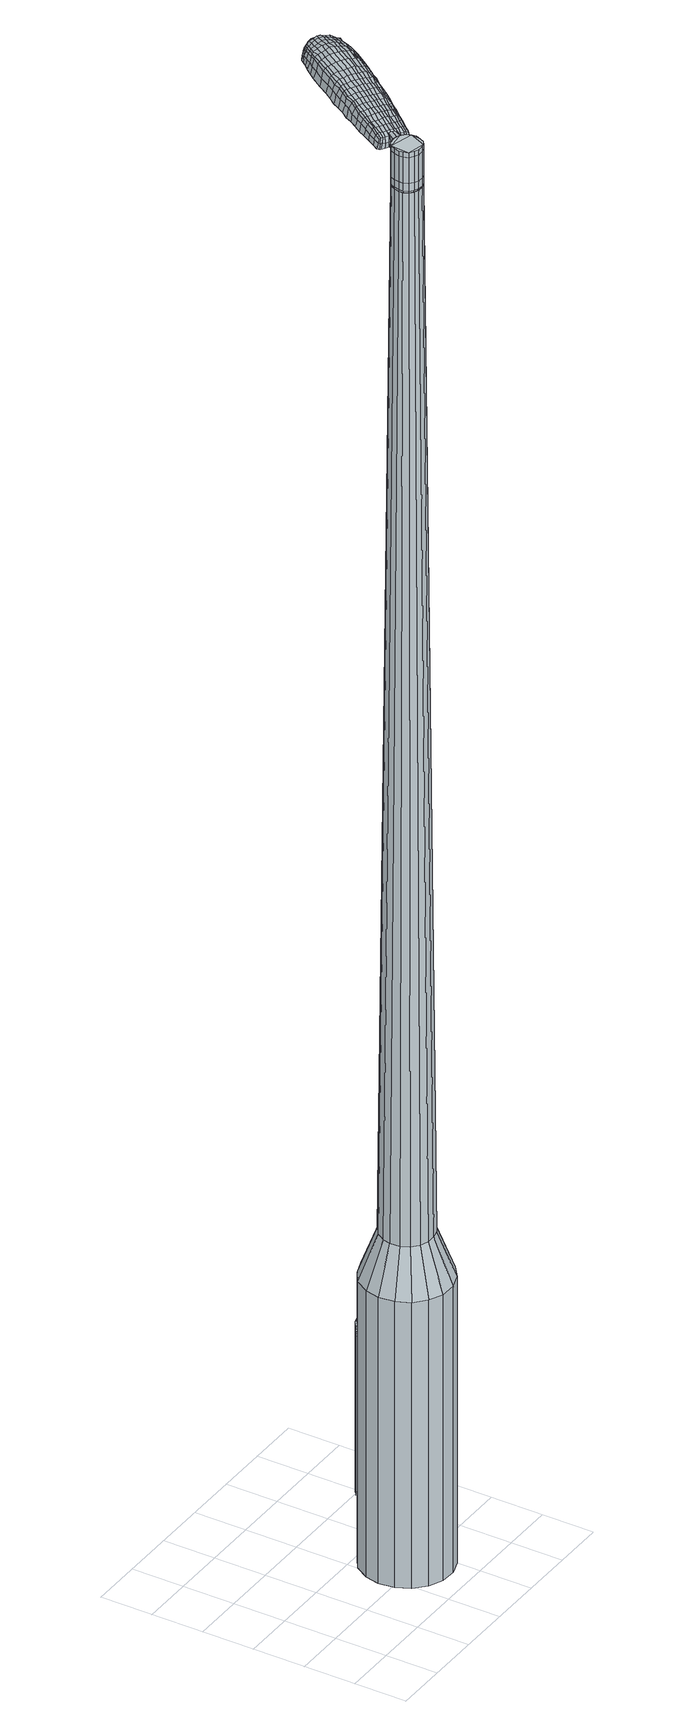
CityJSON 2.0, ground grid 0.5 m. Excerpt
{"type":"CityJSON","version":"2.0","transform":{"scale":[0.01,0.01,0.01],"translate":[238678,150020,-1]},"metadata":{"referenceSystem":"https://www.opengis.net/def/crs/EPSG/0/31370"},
"CityObjects":{
"object1":{"type":"GenericCityObject","attributes":{"cluster":882,"mean_distance_to_centroid":0.229,"new_centroid_x":238679.33,"new_centroid_y":150020.58,"mean_distance_to_camera":10.42,"H1":13.98,"H2":10.33,"Z_final":116.24,"cluster2":-1,"proj_x":238685.2,"proj_y":150024.43,"id_line":88935,"bearing_l":146.76,"distance":7.02,"orientation":"right","G_obj":56.76},"geometry":[{"type":"MultiSurface","lod":"2","boundaries":[[[0,1,2,3]],[[1,4,5,2]],[[4,6,7,5]],[[6,8,9,7]],[[8,10,11,9]],[[10,12,13,11]],[[12,14,15,13]],[[14,16,17,15]],[[16,18,19,17]],[[18,20,21,19]],[[20,22,23,21]],[[22,24,25,23]],[[24,26,27,25]],[[26,28,29,27]],[[28,30,31,29]],[[30,32,33,31]],[[32,34,35,33]],[[34,0,3,35]],[[36,37,38,39]],[[38,40,41,42]],[[41,43,42]],[[42,44,45,46]],[[45,47,46]],[[46,48,49,50]],[[49,51,50]],[[42,46,50,38]],[[50,52,39,38]],[[53,36,39]],[[2,5,7,35]],[[7,9,11,15]],[[11,13,15]],[[15,17,19,23]],[[19,21,23]],[[23,25,27,31]],[[27,29,31]],[[15,23,31,7]],[[31,33,35,7]],[[3,2,35]],[[1,0,54,55]],[[0,34,56,54]],[[34,32,57,56]],[[32,30,58,57]],[[30,28,59,58]],[[28,26,60,59]],[[26,24,61,60]],[[24,22,62,61]],[[22,20,63,62]],[[20,18,64,63]],[[18,16,65,64]],[[16,14,66,65]],[[14,12,67,66]],[[12,10,68,67]],[[10,8,69,68]],[[8,6,70,69]],[[6,4,71,70]],[[4,1,55,71]],[[55,54,72,73]],[[54,56,74,72]],[[56,57,75,74]],[[57,58,76,75]],[[58,59,77,76]],[[59,60,78,77]],[[60,61,79,78]],[[61,62,80,79]],[[62,63,81,80]],[[63,64,82,81]],[[64,65,83,82]],[[65,66,84,83]],[[66,67,85,84]],[[67,68,86,85]],[[68,69,87,86]],[[69,70,88,87]],[[70,71,89,88]],[[71,55,73,89]],[[90,91,92,93]],[[94,95,91,90]],[[96,97,95,94]],[[98,99,97,96]],[[100,101,99,98]],[[78,102,101,100]],[[79,103,102,78]],[[104,105,103,79]],[[106,107,105,104]],[[108,109,107,106]],[[110,111,109,108]],[[112,113,111,110]],[[114,115,113,112]],[[116,117,115,114]],[[87,118,117,116]],[[119,120,118,87]],[[121,122,120,119]],[[93,92,122,121]],[[123,124,125,126]],[[127,123,126,128]],[[129,127,128,130]],[[131,129,130,132]],[[133,131,132,134]],[[135,133,134,136]],[[137,135,136,138]],[[139,137,138,140]],[[141,139,140,142]],[[143,141,142,144]],[[145,143,144,146]],[[147,145,146,148]],[[149,147,148,150]],[[151,149,150,152]],[[153,151,152,154]],[[155,153,154,156]],[[73,72,90,93]],[[72,74,94,90]],[[74,75,96,94]],[[75,76,98,96]],[[76,77,100,98]],[[77,78,100]],[[80,104,79]],[[80,81,106,104]],[[81,82,108,106]],[[82,83,110,108]],[[83,84,112,110]],[[84,85,114,112]],[[85,86,116,114]],[[86,87,116]],[[88,119,87]],[[88,89,121,119]],[[89,73,93,121]],[[157,158,92,91]],[[158,159,122,92]],[[159,160,120,122]],[[160,118,120]],[[161,117,118]],[[161,162,115,117]],[[162,163,113,115]],[[163,164,111,113]],[[164,165,109,111]],[[165,166,107,109]],[[166,167,105,107]],[[167,103,105]],[[168,101,102]],[[168,169,99,101]],[[169,170,97,99]],[[170,171,95,97]],[[171,157,91,95]],[[39,52,155,172]],[[158,157,173,156]],[[53,39,172,124]],[[157,171,125,173]],[[36,53,124,123]],[[171,170,126,125]],[[37,36,123,127]],[[170,169,128,126]],[[38,37,127,129]],[[169,168,130,128]],[[40,38,129,131]],[[168,102,132,130]],[[41,40,131,133]],[[102,103,134,132]],[[43,41,133,135]],[[103,167,136,134]],[[42,43,135,137]],[[167,166,138,136]],[[44,42,137,139]],[[166,165,140,138]],[[45,44,139,141]],[[165,164,142,140]],[[47,45,141,143]],[[164,163,144,142]],[[46,47,143,145]],[[163,162,146,144]],[[48,46,145,147]],[[162,161,148,146]],[[49,48,147,149]],[[161,118,150,148]],[[51,49,149,151]],[[118,160,152,150]],[[50,51,151,153]],[[160,159,154,152]],[[52,50,153,155]],[[159,158,156,154]],[[155,156,174,175]],[[156,173,176,174]],[[173,125,177,176]],[[125,124,178,177]],[[124,172,179,178]],[[172,155,175,179]],[[180,181,182,183]],[[184,180,183,185]],[[180,184,186,187]],[[181,180,187,188]],[[189,190,191,192]],[[193,189,192,194]],[[189,193,195,196]],[[190,189,196,197]],[[198,199,200,201]],[[202,198,201,203]],[[198,202,204,205]],[[199,198,205,206]],[[207,208,209,210]],[[211,207,210,212]],[[207,211,213,214]],[[208,207,214,215]],[[216,217,218,219]],[[220,216,219,221]],[[216,220,222,223]],[[217,216,223,224]],[[225,226,227,228]],[[229,225,228,230]],[[225,229,231,232]],[[226,225,232,233]],[[234,235,236,237]],[[226,234,237,227]],[[234,226,233,238]],[[235,234,238,239]],[[240,241,242,243]],[[235,240,243,236]],[[240,235,239,244]],[[241,240,244,245]],[[246,184,185,247]],[[241,246,247,242]],[[246,241,245,248]],[[184,246,248,186]],[[249,250,251,252]],[[253,249,252,254]],[[249,253,255,256]],[[250,249,256,257]],[[258,259,260,261]],[[250,258,261,251]],[[258,250,257,262]],[[259,258,262,263]],[[264,265,266,267]],[[259,264,267,260]],[[264,259,263,268]],[[265,264,268,269]],[[270,271,272,273]],[[265,270,273,266]],[[270,265,269,274]],[[271,270,274,275]],[[276,181,188,277]],[[271,276,277,272]],[[276,271,275,278]],[[181,276,278,182]],[[279,280,281,282]],[[283,279,282,284]],[[279,283,285,286]],[[280,279,286,287]],[[288,289,290,291]],[[280,288,291,281]],[[288,280,287,292]],[[289,288,292,293]],[[294,295,296,297]],[[289,294,297,290]],[[294,289,293,298]],[[295,294,298,299]],[[300,193,194,301]],[[295,300,301,296]],[[300,295,299,302]],[[193,300,302,195]],[[303,304,305,306]],[[307,303,306,308]],[[303,307,309,310]],[[304,303,310,311]],[[312,313,314,315]],[[304,312,315,305]],[[312,304,311,316]],[[313,312,316,317]],[[318,319,320,321]],[[313,318,321,314]],[[318,313,317,322]],[[319,318,322,323]],[[324,325,326,327]],[[319,324,327,320]],[[324,319,323,328]],[[325,324,328,329]],[[330,190,197,331]],[[325,330,331,326]],[[330,325,329,332]],[[190,330,332,191]],[[333,219,218,334]],[[335,333,334,336]],[[333,335,337,338]],[[219,333,338,221]],[[339,335,336,340]],[[341,339,340,342]],[[339,341,343,344]],[[335,339,344,337]],[[345,341,342,346]],[[347,345,346,348]],[[345,347,349,350]],[[341,345,350,343]],[[351,347,348,352]],[[353,351,352,354]],[[351,353,355,356]],[[347,351,356,349]],[[357,353,354,358]],[[208,357,358,209]],[[357,208,215,359]],[[353,357,359,355]],[[360,361,206,205]],[[362,360,205,204]],[[360,362,363,364]],[[361,360,364,365]],[[366,367,365,364]],[[368,366,364,363]],[[366,368,369,370]],[[367,366,370,371]],[[372,373,371,370]],[[374,372,370,369]],[[372,374,375,376]],[[373,372,376,377]],[[378,379,377,376]],[[380,378,376,375]],[[378,380,213,211]],[[379,378,211,212]],[[381,382,383,384]],[[283,381,384,285]],[[381,283,284,385]],[[382,381,385,386]],[[387,202,203,388]],[[382,387,388,383]],[[387,382,386,389]],[[202,387,389,204]],[[390,391,392,393]],[[229,390,393,231]],[[390,229,230,394]],[[391,390,394,395]],[[396,397,398,399]],[[391,396,399,392]],[[396,391,395,400]],[[397,396,400,401]],[[402,199,206,403]],[[397,402,403,398]],[[402,397,401,404]],[[199,402,404,200]],[[405,406,407,408]],[[187,405,408,188]],[[405,187,186,409]],[[406,405,409,410]],[[411,412,413,414]],[[406,411,414,407]],[[411,406,410,415]],[[412,411,415,416]],[[417,210,209,418]],[[412,417,418,413]],[[417,412,416,419]],[[210,417,419,212]],[[420,421,422,423]],[[192,420,423,194]],[[420,192,191,424]],[[421,420,424,425]],[[426,214,213,427]],[[421,426,427,422]],[[426,421,425,428]],[[214,426,428,215]],[[429,430,431,432]],[[307,429,432,309]],[[429,307,308,433]],[[430,429,433,434]],[[435,220,221,436]],[[430,435,436,431]],[[435,430,434,437]],[[220,435,437,222]],[[438,439,440,441]],[[253,438,441,255]],[[438,253,254,442]],[[439,438,442,443]],[[444,445,446,447]],[[439,444,447,440]],[[444,439,443,448]],[[445,444,448,449]],[[450,217,224,451]],[[445,450,451,446]],[[450,445,449,452]],[[217,450,452,218]],[[453,454,443,442]],[[252,453,442,254]],[[453,252,251,455]],[[454,453,455,456]],[[457,458,449,448]],[[454,457,448,443]],[[457,454,456,459]],[[458,457,459,460]],[[461,334,218,452]],[[458,461,452,449]],[[461,458,460,462]],[[334,461,462,336]],[[463,464,465,466]],[[310,463,466,311]],[[463,310,309,432]],[[464,463,432,431]],[[467,338,337,468]],[[464,467,468,465]],[[467,464,431,436]],[[338,467,436,221]],[[469,470,456,455]],[[261,469,455,251]],[[469,261,260,471]],[[470,469,471,472]],[[473,474,460,459]],[[470,473,459,456]],[[473,470,472,475]],[[474,473,475,476]],[[477,340,336,462]],[[474,477,462,460]],[[477,474,476,478]],[[340,477,478,342]],[[479,480,481,482]],[[316,479,482,317]],[[479,316,311,466]],[[480,479,466,465]],[[483,344,343,484]],[[480,483,484,481]],[[483,480,465,468]],[[344,483,468,337]],[[485,486,472,471]],[[267,485,471,260]],[[485,267,266,487]],[[486,485,487,488]],[[489,490,476,475]],[[486,489,475,472]],[[489,486,488,491]],[[490,489,491,492]],[[493,346,342,478]],[[490,493,478,476]],[[493,490,492,494]],[[346,493,494,348]],[[495,496,497,498]],[[322,495,498,323]],[[495,322,317,482]],[[496,495,482,481]],[[499,350,349,500]],[[496,499,500,497]],[[499,496,481,484]],[[350,499,484,343]],[[501,502,488,487]],[[273,501,487,266]],[[501,273,272,503]],[[502,501,503,504]],[[505,506,492,491]],[[502,505,491,488]],[[505,502,504,507]],[[506,505,507,508]],[[509,352,348,494]],[[506,509,494,492]],[[509,506,508,510]],[[352,509,510,354]],[[511,512,513,514]],[[328,511,514,329]],[[511,328,323,498]],[[512,511,498,497]],[[515,356,355,516]],[[512,515,516,513]],[[515,512,497,500]],[[356,515,500,349]],[[517,518,504,503]],[[277,517,503,272]],[[517,277,188,408]],[[518,517,408,407]],[[519,520,508,507]],[[518,519,507,504]],[[519,518,407,414]],[[520,519,414,413]],[[521,358,354,510]],[[520,521,510,508]],[[521,520,413,418]],[[358,521,418,209]],[[522,523,425,424]],[[332,522,424,191]],[[522,332,329,514]],[[523,522,514,513]],[[524,359,215,428]],[[523,524,428,425]],[[524,523,513,516]],[[359,524,516,355]],[[525,526,386,385]],[[282,525,385,284]],[[525,282,281,527]],[[526,525,527,528]],[[529,362,204,389]],[[526,529,389,386]],[[529,526,528,530]],[[362,529,530,363]],[[531,532,533,534]],[[232,531,534,233]],[[531,232,231,393]],[[532,531,393,392]],[[535,536,537,538]],[[532,535,538,533]],[[535,532,392,399]],[[536,535,399,398]],[[539,361,365,540]],[[536,539,540,537]],[[539,536,398,403]],[[361,539,403,206]],[[541,542,528,527]],[[291,541,527,281]],[[541,291,290,543]],[[542,541,543,544]],[[545,368,363,530]],[[542,545,530,528]],[[545,542,544,546]],[[368,545,546,369]],[[547,548,549,550]],[[238,547,550,239]],[[547,238,233,534]],[[548,547,534,533]],[[551,552,553,554]],[[548,551,554,549]],[[551,548,533,538]],[[552,551,538,537]],[[555,367,371,556]],[[552,555,556,553]],[[555,552,537,540]],[[367,555,540,365]],[[557,558,544,543]],[[297,557,543,290]],[[557,297,296,559]],[[558,557,559,560]],[[561,374,369,546]],[[558,561,546,544]],[[561,558,560,562]],[[374,561,562,375]],[[563,564,565,566]],[[244,563,566,245]],[[563,244,239,550]],[[564,563,550,549]],[[567,568,569,570]],[[564,567,570,565]],[[567,564,549,554]],[[568,567,554,553]],[[571,373,377,572]],[[568,571,572,569]],[[571,568,553,556]],[[373,571,556,371]],[[573,574,560,559]],[[301,573,559,296]],[[573,301,194,423]],[[574,573,423,422]],[[575,380,375,562]],[[574,575,562,560]],[[575,574,422,427]],[[380,575,427,213]],[[576,577,410,409]],[[248,576,409,186]],[[576,248,245,566]],[[577,576,566,565]],[[578,579,416,415]],[[577,578,415,410]],[[578,577,565,570]],[[579,578,570,569]],[[580,379,212,419]],[[579,580,419,416]],[[580,579,569,572]],[[379,580,572,377]],[[581,582,583,584]],[[584,583,585,586]],[[587,585,583,588]],[[588,583,582,589]],[[590,591,592,593]],[[593,592,594,595]],[[596,594,592,597]],[[597,592,591,598]],[[599,600,601,602]],[[602,601,603,604]],[[605,603,601,606]],[[606,601,600,607]],[[608,609,610,611]],[[611,610,612,613]],[[614,612,610,615]],[[615,610,609,616]],[[617,618,619,620]],[[620,619,621,622]],[[623,621,619,624]],[[624,619,618,625]],[[626,627,628,629]],[[629,628,630,631]],[[632,630,628,633]],[[633,628,627,634]],[[635,636,637,638]],[[638,637,627,626]],[[634,627,637,639]],[[639,637,636,640]],[[641,642,643,644]],[[644,643,636,635]],[[640,636,643,645]],[[645,643,642,646]],[[586,585,647,648]],[[648,647,642,641]],[[646,642,647,649]],[[649,647,585,587]],[[650,651,652,653]],[[653,652,654,655]],[[656,654,652,657]],[[657,652,651,658]],[[659,660,661,662]],[[662,661,651,650]],[[658,651,661,663]],[[663,661,660,664]],[[665,666,667,668]],[[668,667,660,659]],[[664,660,667,669]],[[669,667,666,670]],[[671,672,673,674]],[[674,673,666,665]],[[670,666,673,675]],[[675,673,672,676]],[[589,582,677,678]],[[678,677,672,671]],[[676,672,677,679]],[[679,677,582,581]],[[680,681,682,683]],[[683,682,684,685]],[[686,684,682,687]],[[687,682,681,688]],[[689,690,691,692]],[[692,691,681,680]],[[688,681,691,693]],[[693,691,690,694]],[[695,696,697,698]],[[698,697,690,689]],[[694,690,697,699]],[[699,697,696,700]],[[595,594,701,702]],[[702,701,696,695]],[[700,696,701,703]],[[703,701,594,596]],[[704,705,706,707]],[[707,706,708,709]],[[710,708,706,711]],[[711,706,705,712]],[[713,714,715,716]],[[716,715,705,704]],[[712,705,715,717]],[[717,715,714,718]],[[719,720,721,722]],[[722,721,714,713]],[[718,714,721,723]],[[723,721,720,724]],[[725,726,727,728]],[[728,727,720,719]],[[724,720,727,729]],[[729,727,726,730]],[[598,591,731,732]],[[732,731,726,725]],[[730,726,731,733]],[[733,731,591,590]],[[617,620,734,735]],[[735,734,736,737]],[[738,736,734,739]],[[739,734,620,622]],[[737,736,740,741]],[[741,740,742,743]],[[744,742,740,745]],[[745,740,736,738]],[[743,742,746,747]],[[747,746,748,749]],[[750,748,746,751]],[[751,746,742,744]],[[749,748,752,753]],[[753,752,754,755]],[[756,754,752,757]],[[757,752,748,750]],[[755,754,758,759]],[[759,758,609,608]],[[616,609,758,760]],[[760,758,754,756]],[[607,761,762,606]],[[606,762,763,605]],[[764,763,762,765]],[[765,762,761,766]],[[766,767,768,765]],[[765,768,769,764]],[[770,769,768,771]],[[771,768,767,772]],[[772,773,774,771]],[[771,774,775,770]],[[776,775,774,777]],[[777,774,773,778]],[[778,779,780,777]],[[777,780,781,776]],[[614,781,780,612]],[[612,780,779,613]],[[782,783,784,785]],[[785,784,684,686]],[[685,684,784,786]],[[786,784,783,787]],[[604,603,788,789]],[[789,788,783,782]],[[787,783,788,790]],[[790,788,603,605]],[[791,792,793,794]],[[794,793,630,632]],[[631,630,793,795]],[[795,793,792,796]],[[797,798,799,800]],[[800,799,792,791]],[[796,792,799,801]],[[801,799,798,802]],[[607,600,803,804]],[[804,803,798,797]],[[802,798,803,805]],[[805,803,600,599]],[[806,807,808,809]],[[809,808,588,589]],[[587,588,808,810]],[[810,808,807,811]],[[812,813,814,815]],[[815,814,807,806]],[[811,807,814,816]],[[816,814,813,817]],[[608,611,818,819]],[[819,818,813,812]],[[817,813,818,820]],[[820,818,611,613]],[[821,822,823,824]],[[824,823,593,595]],[[590,593,823,825]],[[825,823,822,826]],[[614,615,827,828]],[[828,827,822,821]],[[826,822,827,829]],[[829,827,615,616]],[[830,831,832,833]],[[833,832,708,710]],[[709,708,832,834]],[[834,832,831,835]],[[622,621,836,837]],[[837,836,831,830]],[[835,831,836,838]],[[838,836,621,623]],[[839,840,841,842]],[[842,841,654,656]],[[655,654,841,843]],[[843,841,840,844]],[[845,846,847,848]],[[848,847,840,839]],[[844,840,847,849]],[[849,847,846,850]],[[625,618,851,852]],[[852,851,846,845]],[[850,846,851,853]],[[853,851,618,617]],[[844,854,855,843]],[[843,855,653,655]],[[650,653,855,856]],[[856,855,854,857]],[[850,858,859,849]],[[849,859,854,844]],[[857,854,859,860]],[[860,859,858,861]],[[617,735,862,853]],[[853,862,858,850]],[[861,858,862,863]],[[863,862,735,737]],[[864,865,866,867]],[[867,866,711,712]],[[710,711,866,833]],[[833,866,865,830]],[[738,739,868,869]],[[869,868,865,864]],[[830,865,868,837]],[[837,868,739,622]],[[857,870,856]],[[856,870,662,650]],[[659,662,870,871]],[[871,870,872]],[[861,873,874,860]],[[860,874,870,857]],[[872,870,874,875]],[[875,874,873,876]],[[737,741,877,863]],[[863,877,873,861]],[[876,873,877,878]],[[878,877,741,743]],[[879,880,881,882]],[[882,881,717,718]],[[712,717,881,867]],[[867,881,880,864]],[[744,745,883,884]],[[884,883,880,879]],[[864,880,883,869]],[[869,883,745,738]],[[872,885,886,871]],[[871,886,668,659]],[[665,668,886,887]],[[887,886,885,888]],[[876,889,890,875]],[[875,890,885,872]],[[888,885,890,891]],[[891,890,889,892]],[[743,747,893,878]],[[878,893,889,876]],[[892,889,893,894]],[[894,893,747,749]],[[895,896,897,898]],[[898,897,723,724]],[[718,723,897,882]],[[882,897,896,879]],[[750,751,899,900]],[[900,899,896,895]],[[879,896,899,884]],[[884,899,751,744]],[[888,901,902,887]],[[887,902,674,665]],[[671,674,902,903]],[[903,902,901,904]],[[892,905,906,891]],[[891,906,901,888]],[[904,901,906,907]],[[907,906,905,908]],[[749,753,909,894]],[[894,909,905,892]],[[908,905,909,910]],[[910,909,753,755]],[[911,912,913,914]],[[914,913,729,730]],[[724,729,913,898]],[[898,913,912,895]],[[756,757,915,916]],[[916,915,912,911]],[[895,912,915,900]],[[900,915,757,750]],[[904,917,918,903]],[[903,918,678,671]],[[589,678,918,809]],[[809,918,917,806]],[[908,919,920,907]],[[907,920,917,904]],[[806,917,920,815]],[[815,920,919,812]],[[755,759,921,910]],[[910,921,919,908]],[[812,919,921,819]],[[819,921,759,608]],[[826,922,923,825]],[[825,923,733,590]],[[730,733,923,914]],[[914,923,922,911]],[[616,760,924,829]],[[829,924,922,826]],[[911,922,924,916]],[[916,924,760,756]],[[787,925,926,786]],[[786,926,683,685]],[[680,683,926,927]],[[927,926,925,928]],[[605,763,929,790]],[[790,929,925,787]],[[928,925,929,930]],[[930,929,763,764]],[[931,932,933,934]],[[934,933,633,634]],[[632,633,933,794]],[[794,933,932,791]],[[935,936,937,938]],[[938,937,932,931]],[[791,932,937,800]],[[800,937,936,797]],[[766,761,939,940]],[[940,939,936,935]],[[797,936,939,804]],[[804,939,761,607]],[[928,941,942,927]],[[927,942,692,680]],[[689,692,942,943]],[[943,942,941,944]],[[764,769,945,930]],[[930,945,941,928]],[[944,941,945,946]],[[946,945,769,770]],[[947,948,949,950]],[[950,949,639,640]],[[634,639,949,934]],[[934,949,948,931]],[[951,952,953,954]],[[954,953,948,947]],[[931,948,953,938]],[[938,953,952,935]],[[772,767,955,956]],[[956,955,952,951]],[[935,952,955,940]],[[940,955,767,766]],[[944,957,958,943]],[[943,958,698,689]],[[695,698,958,959]],[[959,958,957,960]],[[770,775,961,946]],[[946,961,957,944]],[[960,957,961,962]],[[962,961,775,776]],[[963,964,965,966]],[[966,965,645,646]],[[640,645,965,950]],[[950,965,964,947]],[[967,968,969,970]],[[970,969,964,963]],[[947,964,969,954]],[[954,969,968,951]],[[778,773,971,972]],[[972,971,968,967]],[[951,968,971,956]],[[956,971,773,772]],[[960,973,974,959]],[[959,974,702,695]],[[595,702,974,824]],[[824,974,973,821]],[[776,781,975,962]],[[962,975,973,960]],[[821,973,975,828]],[[828,975,781,614]],[[811,976,977,810]],[[810,977,649,587]],[[646,649,977,966]],[[966,977,976,963]],[[817,978,979,816]],[[816,979,976,811]],[[963,976,979,970]],[[970,979,978,967]],[[613,779,980,820]],[[820,980,978,817]],[[967,978,980,972]],[[972,980,779,778]],[[581,584,183,182]],[[584,586,185,183]],[[596,597,196,195]],[[597,598,197,196]],[[599,602,201,200]],[[602,604,203,201]],[[623,624,223,222]],[[624,625,224,223]],[[626,629,228,227]],[[629,631,230,228]],[[635,638,237,236]],[[638,626,227,237]],[[641,644,243,242]],[[644,635,236,243]],[[586,648,247,185]],[[648,641,242,247]],[[656,657,256,255]],[[657,658,257,256]],[[658,663,262,257]],[[663,664,263,262]],[[664,669,268,263]],[[669,670,269,268]],[[670,675,274,269]],[[675,676,275,274]],[[676,679,278,275]],[[679,581,182,278]],[[686,687,286,285]],[[687,688,287,286]],[[688,693,292,287]],[[693,694,293,292]],[[694,699,298,293]],[[699,700,299,298]],[[700,703,302,299]],[[703,596,195,302]],[[704,707,306,305]],[[707,709,308,306]],[[713,716,315,314]],[[716,704,305,315]],[[719,722,321,320]],[[722,713,314,321]],[[725,728,327,326]],[[728,719,320,327]],[[598,732,331,197]],[[732,725,326,331]],[[782,785,384,383]],[[785,686,285,384]],[[604,789,388,203]],[[789,782,383,388]],[[631,795,394,230]],[[795,796,395,394]],[[796,801,400,395]],[[801,802,401,400]],[[802,805,404,401]],[[805,599,200,404]],[[709,834,433,308]],[[834,835,434,433]],[[835,838,437,434]],[[838,623,222,437]],[[839,842,441,440]],[[842,656,255,441]],[[845,848,447,446]],[[848,839,440,447]],[[625,852,451,224]],[[852,845,446,451]],[[981,982,983,984]],[[985,986,984,983]],[[987,988,989,990]],[[991,992,993,994]],[[982,995,996,983]],[[997,985,983,996]],[[998,987,990,999]],[[1000,1001,992,991]],[[995,1002,1003,996]],[[1003,1004,997,996]],[[1005,998,999,1006]],[[1007,1001,1000,1008]],[[1002,1009,1010,1003]],[[1010,1011,1004,1003]],[[1012,1005,1006,1013]],[[1014,1007,1008,1015]],[[1016,1017,1018,1019]],[[1020,1021,1017,1016]],[[1020,1022,1023,1021]],[[1022,1024,1025,1023]],[[1026,1027,1028,1029]],[[1030,1031,1027,1026]],[[1032,1033,1031,1030]],[[1034,1035,1033,1032]],[[1029,1018,1017,1026]],[[1026,1017,1021,1030]],[[1021,1023,1032,1030]],[[1023,1025,1034,1032]],[[990,989,986,985]],[[999,990,985,997]],[[1004,1006,999,997]],[[1011,1013,1006,1004]],[[991,994,988,987]],[[1000,991,987,998]],[[1008,1000,998,1005]],[[1015,1008,1005,1012]],[[992,1016,1019,993]],[[1001,1020,1016,992]],[[1022,1020,1001,1007]],[[1024,1022,1007,1014]],[[1036,1037,1038,1039]],[[1038,1040,1041,1042]],[[1038,1042,1043,1044]],[[1038,1044,1039]],[[1045,1036,1039,1046]],[[1047,1046,1039,1048]],[[1049,1048,1039]],[[1050,1038,1037,1051]],[[1052,1050,1051,1053]],[[1054,1052,1053,1055]],[[1056,1054,1055,1057]],[[1058,1056,1057,1059]],[[1059,1060,1061,1062]],[[1059,1062,1063,1064]],[[1059,1064,1065,1066]],[[1065,1067,1068,1069]],[[1065,1069,1070,1071]],[[1065,1071,1066]],[[1059,1066,1058]],[[1072,1073,1037,1036]],[[1074,1075,1040,1038]],[[1076,1077,1049,1039]],[[1073,1078,1051,1037]],[[1079,1074,1038,1050]],[[1078,1080,1053,1051]],[[1081,1079,1050,1052]],[[1080,1082,1055,1053]],[[1083,1081,1052,1054]],[[1082,1084,1057,1055]],[[1085,1083,1054,1056]],[[1084,1086,1059,1057]],[[1087,1085,1056,1058]],[[1086,1088,1060,1059]],[[1089,1090,1067,1065]],[[1091,1087,1058,1066]],[[1061,1060,1088,1092]],[[1062,1061,1092,1093]],[[1063,1062,1093,1094]],[[1064,1063,1094,1095]],[[1065,1064,1095,1089]],[[1096,1072,1036,1045]],[[1097,1096,1045,1046]],[[1098,1097,1046,1047]],[[1099,1098,1047,1048]],[[1077,1099,1048,1049]],[[1041,1040,1075,1100]],[[1068,1067,1090,1101]],[[1042,1041,1100,1102]],[[1043,1042,1102,1103]],[[1044,1043,1103,1104]],[[1039,1044,1104,1076]],[[1069,1068,1101,1105]],[[1070,1069,1105,1106]],[[1071,1070,1106,1107]],[[1066,1071,1107,1091]]]}]}
},
"vertices":[
[155,96,384],[166,86,384],[166,86,96],[155,96,96],[173,73,384],[173,73,96],[174,58,384],[174,58,96],[171,44,384],[171,44,96],[163,32,384],[163,32,96],[151,23,384],[151,23,96],[137,18,384],[137,18,96],[122,19,384],[122,19,96],[109,25,384],[109,25,96],[98,35,384],[98,35,96],[92,48,384],[92,48,96],[90,63,384],[90,63,96],[93,77,384],[93,77,96],[101,90,384],[101,90,96],[113,98,384],[113,98,96],[127,103,384],[127,103,96],[142,102,384],[142,102,96],[131,74,1524],[126,73,1524],[122,70,1524],[139,72,1524],[120,66,1524],[119,61,1524],[121,52,1524],[119,57,1524],[125,49,1524],[129,47,1524],[138,48,1524],[134,47,1524],[142,51,1524],[144,55,1524],[145,64,1524],[146,60,1524],[143,69,1524],[135,74,1524],[146,82,429],[152,76,429],[138,85,429],[129,86,429],[121,83,429],[114,78,429],[109,70,429],[107,62,429],[108,53,429],[112,45,429],[118,39,429],[126,36,429],[135,36,429],[143,38,429],[150,43,429],[155,51,429],[157,59,429],[156,68,429],[139,72,1483],[143,69,1483],[135,74,1483],[131,74,1483],[126,73,1483],[122,70,1483],[120,66,1483],[119,61,1483],[119,57,1483],[121,52,1483],[125,49,1483],[129,47,1483],[134,47,1483],[138,48,1483],[142,51,1483],[144,55,1483],[146,60,1483],[145,64,1483],[139,71,1483],[139,71,1485],[142,68,1485],[142,68,1483],[135,73,1483],[135,73,1485],[131,73,1483],[131,73,1485],[126,72,1483],[126,72,1485],[123,69,1483],[123,69,1485],[120,66,1485],[119,61,1485],[120,57,1483],[120,57,1485],[122,53,1483],[122,53,1485],[125,50,1483],[125,50,1485],[129,48,1483],[129,48,1485],[134,48,1483],[134,48,1485],[138,49,1483],[138,49,1485],[141,52,1483],[141,52,1485],[144,55,1485],[145,60,1483],[145,60,1485],[144,64,1483],[144,64,1485],[131,74,1519],[135,74,1519],[135,74,1493],[131,74,1493],[126,73,1519],[126,73,1493],[122,70,1519],[122,70,1493],[120,66,1519],[120,66,1493],[119,61,1519],[119,61,1493],[119,57,1519],[119,57,1493],[121,52,1519],[121,52,1493],[125,49,1519],[125,49,1493],[129,47,1519],[129,47,1493],[134,47,1519],[134,47,1493],[138,48,1519],[138,48,1493],[142,51,1519],[142,51,1493],[144,55,1519],[144,55,1493],[146,60,1519],[146,60,1493],[145,64,1519],[145,64,1493],[143,69,1519],[143,69,1493],[139,72,1485],[143,69,1485],[145,64,1485],[146,60,1485],[142,51,1485],[138,48,1485],[134,47,1485],[129,47,1485],[125,49,1485],[121,52,1485],[119,57,1485],[122,70,1485],[126,73,1485],[131,74,1485],[135,74,1485],[139,72,1519],[139,72,1493],[152,86,1513],[152,86,1518],[150,87,1513],[147,89,1513],[147,89,1518],[150,87,1518],[207,139,1519],[203,133,1518],[205,133,1509],[209,139,1510],[212,146,1519],[214,146,1510],[210,146,1526],[205,139,1525],[201,133,1525],[175,160,1519],[171,154,1518],[172,152,1525],[175,158,1525],[179,167,1519],[180,166,1526],[179,169,1510],[174,162,1510],[170,156,1509],[229,212,1519],[233,210,1519],[233,210,1513],[230,213,1513],[225,213,1519],[226,214,1513],[225,212,1524],[229,210,1524],[232,208,1524],[189,150,1530],[185,144,1529],[188,142,1529],[192,148,1530],[194,157,1531],[197,155,1531],[191,159,1530],[186,152,1530],[182,146,1529],[145,82,1512],[147,81,1512],[148,82,1517],[146,83,1517],[142,84,1512],[143,85,1517],[143,85,1506],[145,83,1506],[148,81,1506],[238,189,1519],[237,186,1519],[238,186,1512],[240,189,1512],[239,191,1518],[240,191,1512],[238,191,1522],[237,189,1523],[235,186,1524],[234,182,1519],[232,177,1519],[233,177,1512],[236,182,1512],[233,182,1524],[230,177,1525],[229,172,1519],[224,165,1519],[226,165,1511],[231,172,1511],[227,172,1526],[223,165,1526],[218,155,1519],[220,156,1510],[216,155,1526],[163,79,1513],[167,85,1513],[166,85,1518],[161,79,1517],[159,75,1512],[159,76,1516],[160,75,1506],[164,79,1507],[169,85,1507],[172,91,1514],[176,97,1515],[175,97,1520],[170,91,1519],[173,92,1507],[178,98,1507],[181,103,1515],[185,109,1516],[184,109,1522],[179,103,1521],[183,104,1508],[187,110,1508],[190,115,1517],[194,121,1517],[192,121,1524],[188,115,1523],[192,115,1508],[196,121,1509],[198,127,1518],[196,127,1524],[200,127,1509],[209,209,1519],[206,207,1519],[207,206,1524],[209,208,1523],[210,211,1518],[211,210,1522],[210,212,1512],[208,211,1512],[206,208,1512],[203,203,1519],[200,198,1519],[201,197,1525],[204,202,1524],[203,204,1512],[199,200,1512],[196,193,1519],[192,187,1519],[193,186,1526],[197,192,1526],[196,195,1511],[191,189,1511],[185,177,1519],[186,176,1526],[185,179,1510],[137,96,1513],[141,103,1513],[141,104,1507],[137,97,1507],[135,91,1512],[135,92,1506],[136,91,1516],[138,95,1517],[142,101,1518],[145,109,1514],[149,116,1515],[148,117,1507],[145,111,1507],[146,108,1519],[149,114,1520],[152,122,1515],[156,129,1516],[156,130,1508],[152,124,1508],[153,121,1521],[157,127,1522],[160,135,1517],[164,141,1517],[163,143,1509],[159,137,1508],[161,133,1523],[164,140,1524],[167,148,1518],[167,150,1509],[168,146,1524],[149,88,1519],[151,86,1519],[153,94,1520],[155,92,1520],[150,95,1520],[146,89,1519],[157,100,1522],[159,99,1522],[161,106,1523],[163,105,1523],[158,108,1523],[154,102,1521],[165,113,1524],[167,111,1524],[169,119,1525],[171,117,1525],[166,121,1525],[162,114,1524],[173,125,1526],[175,123,1526],[177,131,1527],[179,129,1527],[174,133,1527],[170,127,1526],[181,137,1528],[184,136,1528],[178,139,1528],[227,208,1527],[230,206,1527],[223,209,1526],[221,206,1527],[224,204,1528],[228,202,1528],[221,199,1529],[224,197,1529],[217,200,1528],[213,194,1530],[217,193,1530],[220,191,1530],[213,187,1531],[216,184,1531],[209,188,1530],[204,181,1531],[208,179,1531],[211,177,1531],[201,168,1531],[204,166,1531],[197,170,1531],[212,212,1518],[215,213,1519],[215,214,1513],[212,213,1513],[212,211,1523],[215,211,1523],[220,213,1519],[220,214,1513],[220,212,1524],[239,194,1518],[239,196,1518],[238,196,1523],[238,193,1523],[241,194,1513],[240,197,1513],[238,200,1519],[237,204,1519],[236,202,1524],[237,199,1523],[239,200,1513],[238,204,1513],[235,207,1519],[234,206,1524],[236,208,1513],[203,139,1528],[202,141,1528],[198,135,1528],[199,134,1527],[208,146,1528],[207,148,1529],[200,142,1529],[197,144,1530],[193,138,1529],[195,136,1528],[205,150,1529],[202,152,1530],[194,146,1530],[190,140,1529],[200,154,1531],[176,157,1528],[179,156,1529],[183,164,1529],[181,165,1528],[173,151,1527],[175,150,1528],[182,154,1529],[187,162,1530],[178,148,1528],[135,89,1512],[137,88,1512],[138,88,1517],[136,89,1517],[135,90,1506],[136,89,1506],[139,86,1512],[140,87,1517],[139,87,1506],[157,74,1512],[156,75,1512],[157,75,1506],[158,74,1506],[157,75,1517],[156,76,1517],[154,76,1512],[152,78,1512],[152,78,1506],[155,77,1506],[154,77,1517],[152,79,1517],[149,79,1512],[150,80,1506],[150,80,1517],[160,80,1519],[159,81,1519],[165,86,1520],[163,87,1520],[157,82,1519],[155,83,1519],[161,88,1520],[159,89,1520],[153,85,1519],[157,91,1520],[139,94,1519],[141,93,1519],[144,99,1520],[143,100,1520],[143,91,1519],[147,97,1520],[169,92,1521],[168,93,1521],[173,98,1522],[172,99,1522],[166,94,1521],[163,96,1521],[170,100,1522],[168,102,1523],[161,97,1522],[165,103,1523],[147,107,1521],[148,106,1521],[152,112,1522],[150,113,1522],[151,104,1521],[155,110,1522],[178,104,1523],[176,105,1523],[182,110,1524],[181,111,1524],[174,106,1523],[172,108,1524],[179,112,1525],[176,114,1525],[169,109,1524],[174,116,1525],[154,120,1523],[156,118,1523],[160,125,1524],[158,126,1524],[159,116,1524],[163,123,1525],[186,116,1525],[185,117,1525],[191,122,1526],[189,123,1526],[183,118,1526],[180,120,1526],[187,124,1527],[185,126,1527],[178,122,1526],[182,128,1527],[162,132,1525],[164,131,1525],[167,137,1526],[165,139,1526],[167,129,1526],[171,135,1527],[195,128,1527],[193,129,1527],[191,130,1527],[189,132,1528],[186,134,1528],[169,145,1527],[171,144,1527],[174,142,1528],[211,209,1525],[214,209,1525],[209,206,1526],[211,206,1526],[218,210,1526],[216,206,1527],[237,191,1525],[236,193,1525],[235,190,1526],[235,188,1525],[236,197,1525],[235,200,1526],[232,197,1527],[234,193,1526],[233,203,1526],[230,199,1527],[206,202,1526],[208,202,1527],[202,197,1527],[204,197,1528],[212,201,1528],[209,196,1529],[232,183,1526],[232,186,1527],[229,180,1528],[229,178,1527],[231,188,1527],[229,191,1528],[225,186,1529],[227,183,1528],[227,194,1528],[223,188,1530],[198,192,1528],[201,191,1529],[194,185,1528],[196,184,1529],[205,190,1529],[200,183,1530],[226,173,1528],[225,175,1528],[221,168,1529],[222,166,1528],[224,177,1529],[221,180,1530],[217,172,1530],[219,170,1530],[219,182,1530],[214,175,1531],[187,175,1529],[190,174,1529],[193,172,1530],[215,156,1528],[214,158,1529],[212,160,1530],[209,162,1530],[207,164,1531],[203,134,1509],[201,134,1518],[205,140,1518],[207,140,1509],[210,147,1519],[212,147,1510],[208,147,1525],[203,140,1525],[199,134,1525],[173,151,1525],[173,153,1518],[176,159,1518],[177,157,1525],[181,166,1519],[182,165,1525],[180,168,1510],[176,161,1509],[172,155,1509],[232,209,1513],[231,208,1519],[228,210,1519],[229,211,1513],[225,211,1519],[225,212,1513],[224,210,1524],[228,209,1524],[230,207,1524],[188,142,1528],[185,144,1528],[189,150,1529],[192,148,1529],[194,158,1529],[197,156,1529],[191,159,1529],[186,152,1529],[182,146,1528],[149,83,1516],[148,82,1512],[146,84,1512],[147,85,1516],[144,86,1512],[144,86,1516],[144,87,1506],[147,85,1506],[149,83,1506],[236,187,1512],[235,187,1519],[236,190,1518],[238,190,1512],[237,192,1518],[238,192,1512],[236,191,1522],[235,190,1523],[233,187,1523],[232,178,1512],[230,178,1519],[233,183,1519],[234,183,1512],[231,183,1524],[228,178,1525],[225,166,1511],[223,166,1519],[227,173,1519],[229,173,1511],[225,173,1525],[221,166,1526],[217,156,1519],[218,157,1510],[215,157,1526],[164,87,1518],[166,87,1513],[161,81,1513],[160,81,1517],[158,77,1512],[158,78,1515],[159,77,1506],[163,81,1506],[167,87,1507],[173,99,1520],[175,99,1514],[170,93,1514],[169,93,1519],[172,93,1507],[176,99,1507],[182,111,1522],[184,111,1516],[179,105,1515],[178,105,1521],[181,105,1508],[185,111,1508],[191,122,1523],[192,122,1517],[188,117,1516],[186,117,1522],[190,117,1508],[194,123,1508],[197,128,1517],[195,128,1524],[199,128,1509],[209,204,1523],[208,205,1519],[210,208,1518],[211,207,1523],[211,209,1518],[212,208,1522],[211,211,1512],[209,209,1512],[207,207,1512],[202,196,1525],[201,197,1519],[205,202,1519],[206,200,1524],[204,203,1512],[201,199,1512],[194,184,1526],[193,186,1519],[198,192,1519],[199,191,1525],[197,194,1511],[193,188,1511],[187,176,1519],[188,175,1526],[187,178,1510],[143,103,1507],[143,102,1513],[139,95,1513],[139,97,1506],[137,91,1512],[137,92,1506],[138,91,1515],[140,94,1517],[144,101,1518],[150,116,1507],[150,115,1514],[147,108,1514],[146,110,1507],[147,107,1519],[151,113,1520],[157,129,1508],[158,128,1516],[154,121,1515],[154,123,1508],[155,120,1521],[159,126,1522],[165,142,1508],[165,140,1517],[162,134,1516],[161,136,1508],[162,133,1522],[166,139,1523],[169,147,1517],[168,149,1509],[170,145,1524],[149,88,1518],[151,87,1518],[153,94,1519],[155,93,1519],[151,96,1519],[147,90,1518],[157,101,1520],[159,99,1520],[161,107,1521],[163,105,1521],[159,108,1521],[155,102,1520],[165,113,1523],[167,111,1523],[169,119,1524],[172,118,1524],[167,121,1524],[163,115,1523],[173,125,1525],[176,124,1525],[177,132,1526],[180,130,1526],[174,133,1526],[171,127,1525],[181,138,1527],[184,136,1527],[178,140,1527],[229,205,1526],[226,207,1526],[223,208,1525],[221,205,1526],[224,203,1526],[227,201,1526],[224,196,1528],[221,198,1528],[217,200,1527],[213,194,1528],[217,192,1529],[220,190,1529],[216,184,1530],[213,186,1530],[209,188,1529],[205,181,1530],[208,179,1530],[211,177,1530],[204,166,1530],[201,168,1530],[198,170,1530],[215,212,1513],[216,211,1518],[213,210,1518],[212,211,1512],[213,209,1523],[215,209,1523],[220,211,1519],[220,212,1513],[220,210,1523],[236,195,1523],[237,196,1518],[237,193,1518],[236,193,1523],[238,193,1512],[238,196,1512],[234,202,1523],[235,203,1519],[236,199,1519],[235,198,1523],[237,199,1513],[236,203,1513],[233,205,1519],[233,204,1524],[234,206,1513],[197,135,1527],[202,141,1527],[202,140,1527],[198,135,1526],[207,147,1527],[206,148,1528],[193,139,1528],[197,145,1528],[199,143,1528],[195,137,1527],[204,150,1528],[202,152,1529],[194,146,1529],[190,140,1528],[199,154,1529],[184,163,1528],[179,156,1527],[178,157,1527],[182,164,1527],[174,151,1526],[175,150,1527],[183,154,1528],[187,162,1528],[179,148,1527],[139,90,1516],[138,90,1512],[137,90,1512],[138,90,1516],[136,91,1506],[138,91,1506],[141,88,1512],[141,88,1516],[141,89,1506],[158,77,1506],[157,77,1512],[157,76,1512],[159,76,1506],[157,77,1516],[157,78,1516],[154,80,1506],[153,80,1512],[155,78,1512],[156,78,1506],[155,79,1516],[153,80,1516],[151,81,1512],[151,82,1506],[151,82,1516],[159,82,1518],[160,81,1518],[164,87,1519],[163,87,1519],[155,84,1518],[158,83,1518],[162,89,1519],[159,90,1519],[153,86,1518],[157,91,1519],[145,100,1519],[141,94,1518],[140,94,1518],[144,100,1519],[144,92,1518],[148,98,1519],[168,93,1520],[173,99,1521],[172,99,1521],[164,96,1520],[166,95,1520],[170,101,1521],[168,102,1521],[161,98,1520],[166,104,1521],[153,112,1521],[149,106,1520],[148,107,1520],[152,113,1521],[152,104,1520],[155,111,1521],[176,106,1522],[177,105,1522],[181,111,1523],[181,112,1523],[172,108,1522],[174,107,1522],[179,113,1523],[176,115,1524],[170,110,1523],[174,116,1524],[160,125,1523],[156,119,1522],[155,119,1522],[159,126,1523],[159,117,1522],[163,123,1523],[185,118,1524],[186,117,1524],[190,123,1525],[189,124,1525],[180,121,1525],[183,119,1524],[187,125,1525],[185,127,1526],[178,122,1525],[182,128,1526],[168,138,1525],[164,131,1524],[163,132,1524],[167,138,1525],[167,129,1524],[171,136,1525],[193,129,1526],[194,129,1526],[189,133,1527],[191,131,1526],[186,134,1527],[172,144,1526],[170,145,1526],[175,142,1526],[214,208,1524],[212,207,1524],[210,204,1525],[212,205,1525],[218,208,1525],[216,205,1525],[233,190,1525],[235,193,1524],[235,191,1524],[233,188,1525],[231,196,1526],[233,200,1525],[234,196,1524],[233,193,1525],[231,202,1525],[229,199,1526],[209,201,1526],[207,200,1526],[203,196,1526],[205,196,1527],[213,200,1526],[209,195,1527],[228,180,1527],[231,186,1526],[231,184,1526],[228,179,1526],[224,185,1528],[228,191,1527],[230,188,1526],[226,183,1527],[226,194,1527],[222,188,1528],[201,191,1527],[199,191,1527],[195,184,1527],[197,184,1528],[205,189,1528],[200,182,1529],[220,168,1528],[224,175,1527],[225,173,1527],[220,167,1527],[216,172,1529],[221,180,1529],[223,177,1528],[218,170,1528],[218,182,1529],[214,175,1530],[190,174,1528],[189,174,1528],[194,172,1529],[213,158,1528],[214,157,1528],[209,162,1529],[211,160,1529],[206,164,1530],[159,76,1508],[153,80,1508],[172,107,1509],[179,102,1509],[185,124,1510],[192,120,1510],[207,157,1512],[215,152,1512],[205,137,1511],[197,142,1511],[217,172,1513],[224,184,1514],[231,179,1514],[225,167,1513],[148,84,1508],[166,111,1509],[177,129,1510],[199,162,1512],[189,147,1511],[209,177,1513],[216,189,1514],[142,88,1508],[159,115,1509],[170,134,1510],[191,167,1512],[181,152,1511],[209,193,1514],[201,182,1513],[136,91,1508],[152,120,1509],[163,139,1510],[184,172,1512],[174,157,1511],[202,198,1514],[193,187,1513],[231,195,1514],[232,200,1514],[238,196,1514],[238,191,1514],[224,200,1514],[226,204,1514],[217,204,1514],[220,208,1514],[210,209,1514],[214,211,1514],[233,205,1515],[232,210,1515],[232,209,1515],[236,203,1515],[229,208,1515],[231,210,1515],[225,210,1515],[230,211,1515],[222,212,1515],[229,211,1515],[110,98,334],[113,100,334],[113,100,165],[102,92,171],[110,98,165],[107,95,165],[105,94,166],[103,93,167],[102,92,169],[107,95,334],[105,94,333],[103,93,332],[102,92,331],[102,92,328],[128,104,165],[128,104,334],[142,103,165],[142,103,334],[156,97,165],[156,97,334],[167,87,165],[167,87,334],[174,74,165],[174,74,334],[175,69,334],[175,66,334],[176,63,333],[176,61,332],[176,59,331],[176,59,328],[175,69,165],[176,59,171],[176,59,169],[176,61,167],[176,63,166],[175,66,165],[112,95,334],[115,98,334],[115,98,165],[112,95,165],[104,89,171],[104,89,328],[128,101,334],[128,101,165],[142,100,334],[142,100,165],[155,95,334],[155,95,165],[165,85,334],[165,85,165],[171,73,334],[171,73,165],[172,69,334],[173,59,328],[173,59,171],[172,69,165],[172,65,334],[173,62,333],[173,60,332],[173,59,331],[109,93,334],[106,91,333],[105,90,332],[104,90,331],[109,93,165],[173,59,169],[106,91,166],[105,90,167],[104,90,169],[173,60,167],[173,62,166],[172,65,165]
]}
